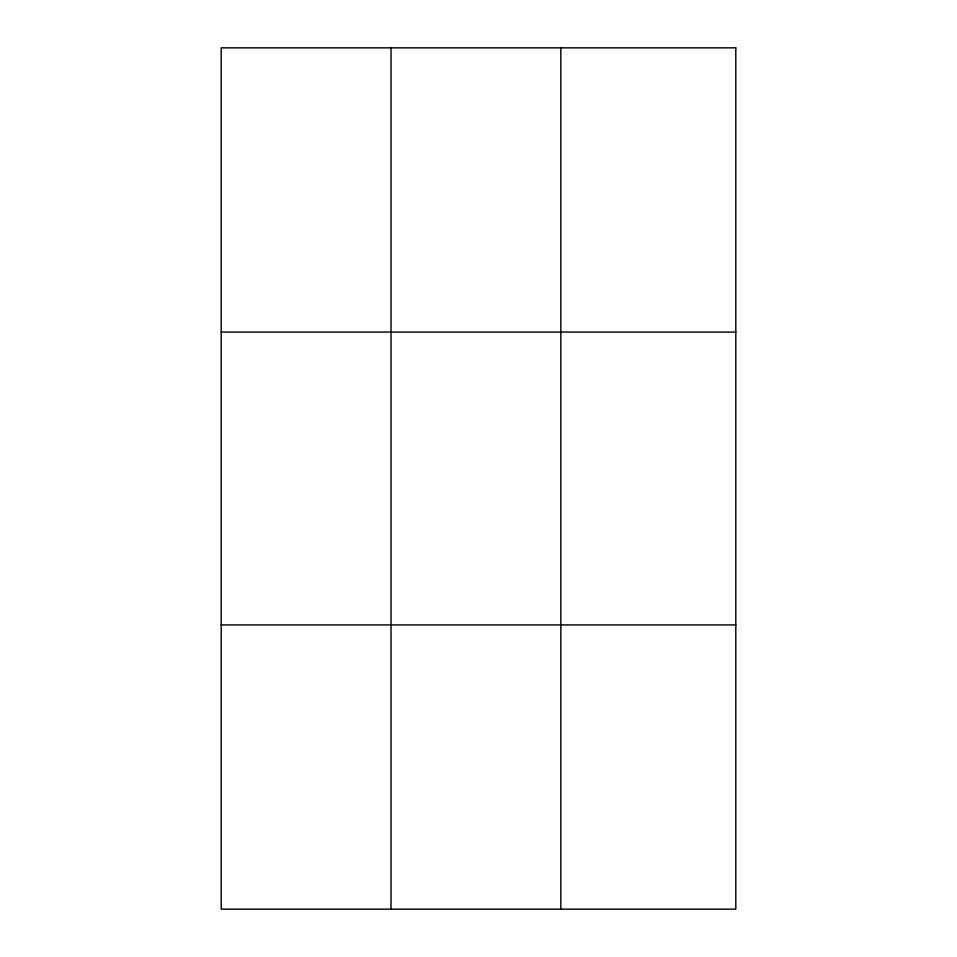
<?xml version="1.0" encoding="UTF-8"?>
<svg xmlns="http://www.w3.org/2000/svg" width="957" height="957" viewBox="0 0 957 957"><rect width="100%" height="100%" fill="white"/><g stroke="black" fill="none" stroke-linecap="round" stroke-linejoin="round"><path stroke-width="1.44" d="M391.018 47.85L391.018 909.15M560.838 47.85L560.838 909.15M221.199 332.079L735.801 332.079M221.199 624.921L735.801 624.921M735.801 47.85L735.801 909.15L221.199 909.15L221.199 47.85L735.801 47.85"/></g></svg>
